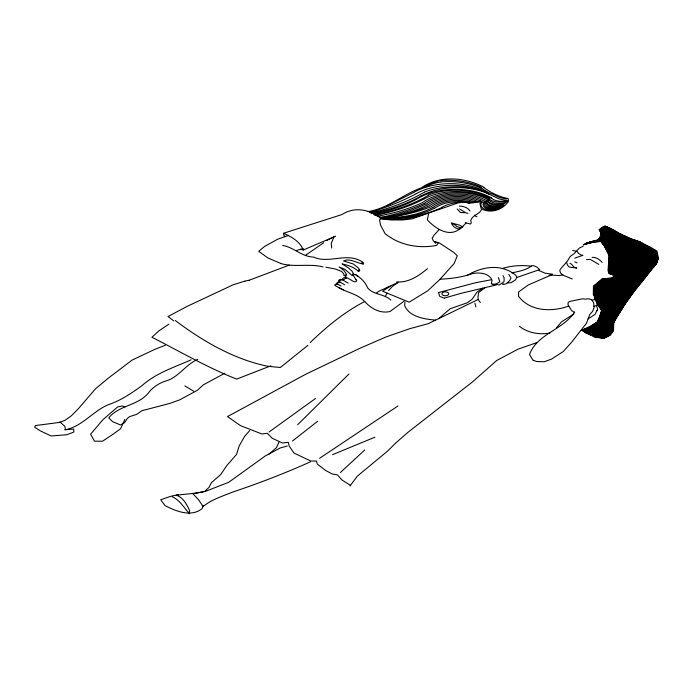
<?xml version="1.0" encoding="UTF-8"?>
<svg xmlns="http://www.w3.org/2000/svg" width="693" height="693" viewBox="0 0 693 693"><rect width="100%" height="100%" fill="white"/><g stroke="black" fill="none" stroke-linecap="round" stroke-linejoin="round"><path stroke-width="1.04" d="M613.522 329.617L613.816 322.462C625.181 300.762 641.727 282.744 656.219 263.305L657.103 251.299C641.51 240.176 621.335 239.466 606.548 226.845M596.794 310.871L597.756 309.355L596.673 306.245L597.401 302.945L594.759 299.454L595.001 295.885L593.312 294.915L593.425 286.235L602.035 279.062L611.884 277.789L614.7 275.641L609.112 273.51L607.986 270.573L609.112 256.072L604.348 245.72L600.952 241.433L592.428 242.455L583.341 244.872L586.685 242.723M404.981 302.079L404.66 305.656C409.537 317.03 424.662 319.161 435.585 320.114M189.016 513.669L189.657 510.628C186.755 504.513 183.221 497.227 176.23 495.261C185.819 493.979 195.365 493.702 204.816 491.337L209.113 487.24L211.426 482.666L220.781 474.497L226.732 465.644L236.59 454.365L239.137 446.058L244.508 436.469L249.723 430.561M462.681 227.001L459.632 225.208L451.256 222.869C452.607 226.316 456.081 229.27 459.883 228.976M203.066 505.483L202.33 508.419C191.424 517.602 175.97 511.243 164.943 505.578L160.741 499.774L170.799 496.275L178.525 494.646M278.907 442.281L276.472 447.652L268.919 454.21M124.844 419.438L120.582 428.742L113.375 434.017L102.547 441.198L94.499 441.216L90.601 434.156L103.049 419.568L117.767 406.843L122.271 406.02L125.546 406.826M600.58 314.891L598.457 320.79L596.205 332.363L599.021 336.616L603.811 338.496L609.849 335.187M428.716 212.82L427.399 219.889C434.667 227.971 448.241 237.231 458.74 229.643M574.74 312.552L571.586 310.594L568 304.634L568.165 302.382L569.837 301.412L582.64 298.77L585.602 299.203L588.08 298.683L591.623 299.645L593.684 302.754L594.031 307.935L592.506 311.538L589.83 314.397L586.408 323.354L571.387 342.507L563.227 351.568L551.394 359.182L544.118 361.781L536.373 361.469L533.324 360.247M333.567 237.924L331.263 243.364L331.652 248.016M596.968 310.533L595.01 314.397L588.054 318.953M385.438 296.232L387.092 293.113M481.496 209.572C479.348 214.605 472.479 214.951 470.746 220.495L471.249 223.077L470.46 224.047L465.324 222.73M574.558 312.093C563.097 329.885 536.954 333.835 529.513 354.556L532.917 360.083M462.941 226.611L459.286 229.262M349.991 485.966L357.345 476.143L387.976 450.762L395.66 443.061L407.96 432.311L472.28 382.077L496.742 360.49L518.017 349.185L536.408 342.775M556.548 327.815L561.46 321.881L573.908 313.912M388.626 290.584L392.307 286.486L397.981 282.623M439.241 229.513L433.974 235.248L432.181 238.288L433.402 240.965L435.758 243.382M462.266 226.836L466.025 223.016M482.709 288.201L477.035 292.074L472.132 299.229L467.212 302.815L450.225 308.757L438.738 318.572M605.041 225.771L600.692 230.102L600.433 236.001L598.154 239.839L588.097 242.619L588.036 243.589M297.661 424.696L348.969 373.986M310.213 342.559C326.55 326.767 344.43 311.937 364.709 301.542M340.428 472.513L364.761 449.93M404.045 301.186L390.02 311.512C380.379 313.773 371.318 308.775 364.986 301.801C358.246 294.213 347.73 292.689 339.163 287.95M307.935 345.322L280.379 367.472L267.81 366.328M458.697 229.669L459.225 229.262M427.46 268.685C418.745 275.875 408.593 282.865 396.743 281.904M292.524 440.973L317.576 421.353M376.282 293.182L378.724 291.32L398.336 282.259M269.057 432.016L315.419 398.562M305.734 255.111L323.7 242.749M168.875 324.151L159.156 330.682L151.949 337.24C180.041 351.585 207.242 367.463 236.642 379.097L270.902 365.809M319.629 458.264L397.99 405.959M390.142 286.313L382.571 291.233L409.139 302.174L427.633 290.843L439.483 279.833L454.175 263.531L457.259 255.838L453.828 252.451L439.163 242.836L435.421 241.926M484.953 287.699L478.716 292.524L477.953 296.717L478.283 299.748L480.344 302.503M326.646 240.523L335.412 236.131M503.109 283.861L502.624 284.139L503.239 284.494L505.89 283.879L509.58 280.804L510.975 278.04L508.783 274.298M197.8 359.355C186.512 364.076 179.877 375.363 168.503 380.162C160.499 382.311 153.101 386.486 148.172 393.286C137.578 405.803 119.04 405.171 108.74 417.844L112.612 421.69L120.556 424.965L124.558 422.635L127.495 418.26L129.643 416.64L136.746 414.301L141.935 410.715L169.915 403.395L179.669 399.87L197.548 390.176L203.257 384.901L224.792 373.232M478.248 299.419L428.361 323.648L409.961 328.621L386.148 336.902L359.476 348.484L305.812 374.203L227.503 416.58L240.532 425.658L261.954 434L267.255 433.272L272.245 438.271L282.32 442.966L288.331 442.333L289.154 446.006L294.023 453.066L310.802 461.044L316.372 461.027L317.325 464.067L325.242 470.226L332.129 473.96L337.526 474.913L341.77 479.833L350.433 485.351M583.168 246.206L579.296 248.103L574.246 253.551L570.244 256.445L567.498 260.923L560.135 269.516L559.831 270.928L560.646 273.172L563.582 275.407L572.271 278.958M310.499 461.789C285.1 473.206 259 483.264 232.545 492.108C222.453 496.214 211.59 499.514 203.066 506.557L198.735 499.956L192.931 493.788L205.258 491.441L228.759 482.267L265.22 456.003L280.189 447.999L287.292 446.015M191.121 359.814C174.376 367.264 156.341 372.921 142.368 385.334C131.748 393.165 120.617 400.597 108.021 404.825C92.507 411.443 81.939 426.879 64.7 429.851M300.441 249.367L303.3 249.982L334.814 236.547M467.134 275.372C482.371 266.45 501.238 263.297 515.913 275.329L516.718 277.209L515.635 279.79L511.148 282.614L507.562 283.056M332.597 454.66L374.878 437.214M165.324 345.244L154.825 349.359L132.008 360.135L108.61 377.919L95.513 388.773L78.638 408.446L71.44 415.722L64.934 420.382L59.243 422.461L35.43 425.563L34.65 427.252L40.428 430.907L51.126 435.966L66.771 434.754L73.865 432.051L73.709 429.114L65.359 429.677L64.977 426.455L59.858 421.898M289.163 265.133L249.203 280.241M551.68 274.8L528.361 284.944L518.641 291.892L518.546 296.257C530.119 311.685 551.949 312.136 568.667 306.072M549.029 275.424L552.425 274.159L545.166 273.207L538.911 270.547M288.617 235.334L277.503 239.293L264.38 246.578L258.714 251.308L267.922 258.004L280.786 263.435M303.179 248.44L295.902 250.684M593.927 306.367L596.864 305.362M580.89 330.509L590.895 326.126L596.924 322.254L599.67 317.065L601.793 310.958L599.766 306.237M244.88 281.115L233.004 284.84L186.694 306.592L168.027 316.545L173.804 320.92M574.774 258.125L582.934 255.319L581.384 255.145L578.404 253.291L577.156 251.507L572.678 250.364M592.047 300.286L594.759 299.454M444.577 298.051L460.906 293.364L496.301 284.953M502.373 268.494C511.659 265.61 521.534 264.995 531.159 266.181M438.652 292.524L475.372 282.779L491.484 279.703M244.976 281.159L249.237 280.163M367.896 211.582C387.768 208.662 402.936 194.283 421.457 187.812C439.414 174.982 465.298 177.209 483.983 187.301M511.876 272.947C518.589 271.266 526.152 270.322 531.626 265.817L533.48 265.653L536.763 266.978L539.7 269.568L516.571 277.564M464.362 212.725L460.464 212.482L457.215 208.991M562.785 274.948L559.251 275.571L551.013 275.06M549.861 333.03C539.319 334.91 527.91 333.012 519.395 326.273M586.503 259.702L590.211 259.338L598.787 264.397M495.062 284.442L492.723 284.528L491.346 283.74L492.065 280.241C488.764 272.877 479.781 272.349 472.825 273.492C462.283 277.235 451.186 278.673 440.064 279.21M605.171 226.334L605.786 226.334M602.875 226.992L607.527 226.992M601.862 227.642L609.26 227.642M600.848 228.3L610.594 228.3M599.895 228.95L611.763 228.95M599.029 229.608L612.933 229.608M599.298 230.258L614.102 230.258M599.558 230.916L615.271 230.916M599.973 231.566L616.441 231.566M600.381 232.224L617.61 232.224M600.788 232.874L618.771 232.874M601.16 233.532L619.94 233.532M601.394 234.182L621.11 234.182M622.565 234.84L601.619 234.84L601.628 227.789M601.845 235.49L624.038 235.49M601.836 236.148L625.519 236.148M601.16 236.798L626.992 236.798M628.473 237.456L600.493 237.456L600.502 241.277M599.826 238.106L629.946 238.106L629.946 297.124M599.159 238.764L631.427 238.764M598.492 239.414L633.281 239.414M597.401 240.073L635.256 240.073M594.603 240.722L637.222 240.722M591.796 241.381L599.688 241.381M600.684 241.381L639.197 241.381M589.327 242.03L594.533 242.03M601.186 242.03L640.67 242.03M587.898 242.689L591.458 242.689L591.441 241.459M601.68 242.689L641.753 242.689M586.46 243.338L588.981 243.338M602.182 243.338L642.844 243.338M585.022 243.997L586.512 243.997M602.676 243.997L643.927 243.997M583.593 244.646L584.034 244.646M603.179 244.646L645.01 244.646M603.672 245.305L646.101 245.305M604.175 245.954L647.184 245.954M604.625 246.613L648.276 246.613M605.015 247.262L649.402 247.262M605.396 247.912L650.536 247.912M605.786 248.57L651.671 248.57M606.176 249.22L652.806 249.22M606.557 249.878L653.932 249.878M606.947 250.528L655.067 250.528M607.337 251.187L656.002 251.187L655.994 264.457M607.718 251.836L656.358 251.836M608.107 252.495L656.713 252.495M608.497 253.144L657.068 253.144M608.878 253.803L657.414 253.803M609.225 254.452L657.7 254.452M609.182 255.111L657.813 255.111M609.147 255.76L657.917 255.76M609.112 256.419L658.029 256.419M609.078 257.068L658.133 257.068M609.043 257.727L658.246 257.727M609.008 258.376L658.35 258.376M608.974 259.035L658.22 259.035M608.93 259.684L658.012 259.684M608.896 260.343L657.804 260.343M608.861 260.992L657.596 260.992M608.826 261.651L657.388 261.651M608.792 262.3L657.181 262.3M608.757 262.959L656.973 262.959M608.714 263.609L656.721 263.609M608.705 264.267L656.167 264.267M608.723 264.917L655.604 264.917M608.749 265.575L655.05 265.575M608.775 266.225L654.495 266.225M608.8 266.883L653.932 266.883M608.818 267.533L653.378 267.533M608.844 268.191L652.823 268.191M608.87 268.841L652.26 268.841M608.896 269.499L651.706 269.499M608.913 270.149L651.16 270.149M608.939 270.798L650.64 270.798M608.965 271.457L650.112 271.457M608.991 272.106L649.592 272.106M609.008 272.765L649.072 272.765M609.034 273.414L648.544 273.414M610.533 274.073L648.024 274.073L648.068 246.491M612.621 274.723L647.505 274.723M614.708 275.381L646.985 275.381M614.613 276.031L646.456 276.031M613.833 276.689L645.937 276.689M613.045 277.339L645.417 277.339M612.257 277.997L644.897 277.997M607.354 278.647L644.369 278.647M601.715 279.305L643.849 279.305M601.056 279.955L643.329 279.955M600.389 280.613L642.801 280.613M599.731 281.263L642.281 281.263M599.003 281.921L641.744 281.921M598.18 282.571L641.198 282.571M597.357 283.229L640.644 283.229M596.534 283.879L640.089 283.879M595.703 284.537L639.544 284.537M594.88 285.187L638.989 285.187L639.007 241.311M594.057 285.845L638.435 285.845M593.728 286.495L637.881 286.495L637.872 240.939M593.745 287.153L637.335 287.153M593.771 287.803L636.78 287.803M593.797 288.461L636.226 288.461M593.814 289.111L635.68 289.111M593.84 289.769L635.152 289.769M593.858 290.419L634.684 290.419M593.884 291.077L634.225 291.077M593.91 291.727L633.766 291.727M593.927 292.385L633.298 292.385L633.341 239.44M593.953 293.035L632.839 293.035M593.979 293.685L632.38 293.685M593.996 294.343L631.912 294.343M594.022 294.993L631.453 294.993M594.048 295.651L630.994 295.651M594.152 296.301L630.526 296.301M594.429 296.959L630.067 296.959M594.707 297.609L629.599 297.609M594.984 298.267L629.14 298.267M595.252 298.917L628.681 298.917M595.53 299.575L628.213 299.575M595.807 300.225L627.754 300.225M596.084 300.883L627.295 300.883M596.361 301.533L626.827 301.533M596.638 302.191L626.368 302.191M596.916 302.841L625.952 302.841M597.184 303.499L625.536 303.499M597.461 304.149L625.129 304.149M597.825 304.807L624.714 304.807M624.306 305.457L598.232 305.457L598.232 282.527M598.648 306.115L623.891 306.115M599.064 306.765L623.483 306.765M599.48 307.423L623.068 307.423M599.895 308.073L622.66 308.073M600.311 308.731L622.245 308.731M600.727 309.381L621.838 309.381M601.143 310.04L621.422 310.04M601.403 310.689L621.015 310.689M601.203 311.348L620.607 311.348M601.013 311.997L620.192 311.997M600.814 312.656L619.785 312.656M600.614 313.305L619.369 313.305M600.415 313.964L618.962 313.964M600.216 314.613L618.572 314.613M600.017 315.272L618.173 315.272M599.817 315.921L617.784 315.921M599.627 316.58L617.385 316.58M599.402 317.229L616.995 317.229M599.142 317.879L616.605 317.879M598.891 318.537L616.207 318.537M598.639 319.187L615.817 319.187M598.38 319.845L615.419 319.845M598.128 320.495L615.029 320.495M597.877 321.154L614.63 321.154M597.617 321.803L614.241 321.803M596.638 322.462L613.842 322.462M595.512 323.111L613.452 323.111M594.377 323.77L613.262 323.77M593.277 324.419L613.279 324.419M592.264 325.078L613.296 325.078M591.259 325.727L613.305 325.727M590.254 326.386L613.322 326.386M589.249 327.035L613.34 327.035M588.236 327.694L613.357 327.694M586.772 328.343L613.374 328.343M585.048 329.002L613.383 329.002M583.324 329.651L613.4 329.651M581.774 330.31L613.418 330.31M582.666 330.959L613.227 330.959M583.567 331.618L612.785 331.618M584.502 332.268L612.343 332.268M585.836 332.926L611.902 332.926M587.162 333.576L611.451 333.576M588.496 334.234L611.009 334.234M589.847 334.884L610.568 334.884M591.224 335.542L609.814 335.542M608.315 336.192L592.602 336.192L592.567 324.878M593.97 336.85L606.817 336.85M605.318 337.5L595.937 337.5L595.971 322.851M603.82 338.158L600.571 338.158L600.502 313.686M592.099 257.363C596.11 256.947 599.662 259.537 602.174 262.422M282.683 245.452C293.624 247.184 301.836 256.8 313.591 257.094C329.496 264.371 348.579 251.031 363.548 262.89L363.271 264.016C357.787 263.305 352.815 259.884 347.02 259.927L343.477 260.923L353.482 264.05L358.55 268.104L359.806 270.591L358.272 271.396C354.149 266.97 347.929 265.272 342.091 263.894L348.692 268.104L352.027 271.154L354.106 274.844L352.165 275.641L345.079 269.386L339.102 266.978L343.893 270.391L346.257 273.917L345.842 276.161A1.637 0.944 0 0 1 346.162 274.861M380.162 218.841L391.493 219.984L402.902 219.95L411.781 218.936L458.047 202.91L463.972 202.165L470.304 203.162L480.812 201.498L479.902 203.473L481.176 208.68C490.575 213.946 502.59 209.988 508.541 201.36L508.168 198.501C499.203 196.933 490.999 192.758 483.671 187.482M459.312 206.124C463.34 206.107 467.775 207.45 470.053 211.001M468.035 213.253L466.042 212.976L459.684 208.983M492.584 284.087L494.265 284.338L496.916 283.515L499.818 281.826L498.414 277.616M269.049 366.536C234.65 359.719 203.118 341.493 175.346 320.53M345.859 276.264L344.187 275.502M322.99 266.9C309.199 263.331 294.36 267.533 280.743 263.522M461.044 228.006L456.418 226.325L455.613 225.156L452.685 223.839M325.909 267.221L335.421 269.023L341.606 271.387L343.832 274.038L344.109 275.485M496.786 284.511L499.402 284.944L504.019 281.739L504.123 277.884L503.04 275.641M569.992 263.418L571.231 263.929L574.047 267.16L576.836 268.052L569.265 267.074L567.524 265.211L566.579 262.326M444.265 298.233L439.743 296.353L438.652 292.879M574.757 261.876L577.104 262.864M343.425 289.847L335.351 285.811A1.819 1.048 0 0 1 335.36 284.329A1.819 1.048 0 0 1 337.924 284.329M434.814 241.571L438.236 243.174L436.703 245.348C419.022 248.934 399.099 245.175 385.048 233.584L380.656 225.372L379.556 220.27L380.682 217.845C368.589 209.494 354.894 206.315 341.883 214.57L283.515 233.272C291.458 236.807 300.043 241.476 303.3 249.982M172.176 496.708C180.024 500.051 183.862 507.943 189.639 513.66M285.481 236.547L283.948 235.663L283.437 233.307M348.163 283.108L342.437 279.799A2.261 1.299 0 0 0 339.249 279.833A2.261 1.299 0 0 0 339.267 281.67L344.707 284.806M340.982 286.07L337.517 284.069A2.096 1.213 0 0 1 337.543 282.372A2.096 1.213 0 0 1 340.48 282.354M184.823 385.94L193.702 391.181M390.861 300.052C384.286 293.823 373.362 294.889 367.68 287.95C365.514 282.242 360.689 277.858 355.691 274.584L354.14 274.402L353.04 275.052L356.037 279.764M355.864 279.556L356.756 280.812L355.985 281.704L353.932 281.704L347.418 277.962A2.893 1.672 0 0 0 343.442 278.006A2.893 1.672 0 0 0 343.304 280.301M474.904 303.153L475.866 306.904M658.263 257.839L658.263 258.913M657.129 253.266L657.129 262.465M654.868 250.416L654.868 265.791M653.733 249.757L653.733 267.117M652.598 249.108L652.598 268.451M651.463 248.449L651.463 269.776M650.337 247.799L650.337 271.18M649.202 247.141L649.202 272.6M646.933 245.807L646.933 275.442M645.807 245.123L645.807 276.853M644.672 244.438L644.672 278.274M643.537 243.754L643.537 279.695M642.402 243.078L642.402 281.107M641.276 242.394L641.276 282.484M640.141 241.71L640.141 283.827M636.746 240.566L636.746 287.846M635.611 240.185L635.611 289.189M634.476 239.813L634.476 290.722M632.215 239.059L632.215 293.919M631.08 238.609L631.08 295.521M628.811 237.604L628.811 298.726M627.685 237.101L627.685 300.329M626.55 236.599L626.55 301.931M625.415 236.105L625.415 303.69M624.28 235.603L624.28 305.492M623.154 235.1L623.154 307.294M622.019 234.598L622.019 309.095M620.885 234.061L620.885 310.897M619.75 233.428L619.75 312.699M618.624 232.787L618.624 314.527M617.489 232.155L617.489 316.406M616.354 231.523L616.354 318.295M615.219 230.89L615.219 320.175M614.093 230.258L614.093 275.19M614.093 276.472L614.093 322.054M612.958 229.626L612.958 274.835M612.958 277.417L612.958 331.358M611.824 228.985L611.824 274.48M611.824 278.205L611.824 333.03M610.689 228.352L610.689 274.125M610.689 278.317L610.689 334.702M609.563 227.754L609.563 273.77M609.563 278.43L609.563 335.646M608.428 227.33L608.428 253.032M608.428 278.543L608.428 336.14M607.293 226.906L607.293 251.117M607.293 278.655L607.293 336.642M606.158 226.481L606.158 249.203M606.158 278.768L606.158 337.136M605.032 226.342L605.032 247.288M605.032 278.881L605.032 337.63M603.898 226.403L603.898 245.591M603.898 278.993L603.898 338.123M602.763 227.061L602.763 244.109M602.763 279.106L602.763 338.461M601.628 236.339L601.628 242.619M601.628 279.383L601.628 338.305M600.502 228.534L600.502 232.415M600.502 280.509L600.502 309.026M599.367 229.322L599.367 230.44M599.367 238.557L599.367 241.415M599.367 281.627L599.367 307.242M599.367 317.316L599.367 337.985M598.232 239.665L598.232 241.562M598.232 320.227L598.232 337.82M597.097 240.142L597.097 241.701M597.097 283.428L597.097 303.291M597.097 322.193L597.097 337.664M595.971 240.402L595.971 241.848M595.971 284.329L595.971 300.606M594.837 240.67L594.837 241.996M594.837 285.221L594.837 297.929M594.837 323.501L594.837 337.257M593.702 240.93L593.702 242.134M593.702 324.159L593.702 336.72M592.567 241.199L592.567 242.394M591.441 325.615L591.441 335.637M590.306 241.727L590.306 242.992M590.306 326.351L590.306 335.1M589.171 242.1L589.171 243.286M589.171 327.087L589.171 334.563M588.036 327.824L588.036 334.009M586.91 243.13L586.91 243.884M586.91 328.291L586.91 333.454M585.776 243.65L585.776 244.187M585.776 328.725L585.776 332.891M584.641 329.149L584.641 332.337M583.515 329.582L583.515 331.575M582.38 330.015L582.38 330.752M428.595 195.175A138.531 79.981 0 0 1 374.177 214.925M422.453 202.607A131.705 76.039 0 0 1 377.105 216.277M424.211 203.447A148.276 85.611 0 0 1 381.93 217.212M425.675 204.123A124.705 71.994 0 0 1 385.005 217.463M427.434 204.972A104.66 60.421 0 0 1 396.413 215.774M394.222 216.363A121.907 70.383 0 0 0 429.625 205.734A35.447 20.469 0 0 1 479.002 201.958M431.384 206.575A114.076 65.861 0 0 1 386.911 217.377M432.848 207.424A64.631 37.309 0 0 1 379.01 217.039M434.598 208.099A65.913 38.054 0 0 1 380.18 217.715M480.691 200.927A19.586 11.305 0 0 1 467.229 202.105M434.953 208.082A28.734 16.589 0 0 1 469.404 203.153M433.194 207.285A30.977 17.879 0 0 1 473.198 202.832M431.427 206.497A33.212 19.17 0 0 1 476.377 202.46M427.893 204.903A37.691 21.76 0 0 1 483.905 202.694M426.134 204.106A39.925 23.051 0 0 1 485.464 201.767M424.367 203.318A42.169 24.342 0 0 1 487.023 200.84M422.6 202.521A44.404 25.632 0 0 1 488.591 199.913M428.742 194.915A49.359 28.5 0 0 1 490.194 198.311M424.211 198.891A137.56 79.418 0 0 1 375.199 215.35M418.936 197.869A115.965 66.952 0 0 1 373.155 213.998M424.35 198.804A47.626 27.495 0 0 1 489.466 199.064M424.939 191.874A55.492 32.034 0 0 1 487.118 192.645M424.644 192.048A172.522 99.601 0 0 1 370.954 213.072M420.842 196.102A127.755 73.761 0 0 1 371.249 213.409M415.861 193.901A211.642 122.193 0 0 1 369.932 212.474M413.964 192.299A841.077 485.594 0 0 1 386.46 205.977M425.372 187.058A33.801 19.517 0 0 1 440.878 181.999M423.033 187.231A71.847 41.476 0 0 1 440.289 180.475M441.025 181.912A51.802 29.912 0 0 1 481.263 188.253M416.155 193.728A51.845 29.929 0 0 1 488.73 194.083M414.397 192.039A51.845 29.929 0 0 1 486.971 192.394M419.23 197.704A51.845 29.929 0 0 1 491.805 198.051M420.989 196.015A51.845 29.929 0 0 1 493.563 196.362M440.436 180.561A51.802 29.912 0 0 1 480.682 186.902A33.004 19.057 0 0 0 494.291 194.759A17.983 10.378 0 0 0 507.025 198.735M506.73 200.424A11.391 6.575 0 0 1 491.077 197.8M507.605 200.762A13.254 7.658 0 0 1 489.171 199.064M507.172 201.862A11.807 6.817 0 0 1 488.591 199.74M503.222 206.332A12.673 7.32 0 0 1 488.738 205.57M503.811 205.492A13.254 7.658 0 0 1 484.927 201.178M504.98 203.292A11.521 6.653 0 0 1 487.127 200.078M504.097 204.305A11.703 6.757 0 0 1 486.538 200.251M506.583 200.173A17.983 10.378 0 0 1 493.849 196.197M501.463 207.346A9.416 5.44 0 0 1 489.925 206.973A9.416 5.44 0 0 1 487.707 200.416M500.294 208.021A9.416 5.44 0 0 1 488.756 207.649A9.416 5.44 0 0 1 486.538 201.091M498.977 208.446A9.416 5.44 0 0 1 487.439 208.073A9.416 5.44 0 0 1 485.221 201.516M497.808 208.957A9.416 5.44 0 0 1 486.269 208.576A9.416 5.44 0 0 1 484.052 202.027M495.616 209.208A9.416 5.44 0 0 1 484.069 208.827A9.416 5.44 0 0 1 481.86 202.278M441.476 207.51A31.107 17.957 0 0 1 467.377 202.191M423.051 214.596A56.176 32.432 0 0 1 382.96 218.815M441.917 207.424A83.125 47.99 0 0 1 380.613 218.304M363.349 263.86A1.637 0.944 0 0 1 361.963 263.219A1.637 0.944 0 0 1 362.404 262.231M358.879 271.301A1.637 0.944 0 0 1 359.191 269.742M357.822 276.109A5.146 2.971 0 0 1 355.665 274.662M352.85 275.528A2.599 1.499 0 0 1 353.421 273.666M335.429 285.273A2.053 1.187 0 0 1 336.911 284.347M337.404 283.385A2.339 1.351 0 0 1 339.31 282.458M339.405 281.124A5.968 3.448 0 0 1 341.441 279.989M343.841 279.591A5.535 3.196 0 0 1 346.405 278.257M476.949 216.71A3.526 2.036 0 0 1 474.8 215.055M443.615 295.513A3.413 1.975 0 0 0 448.743 293.806A3.413 1.975 0 0 0 443.615 292.099A3.413 1.975 0 0 0 443.615 295.513"/></g></svg>
